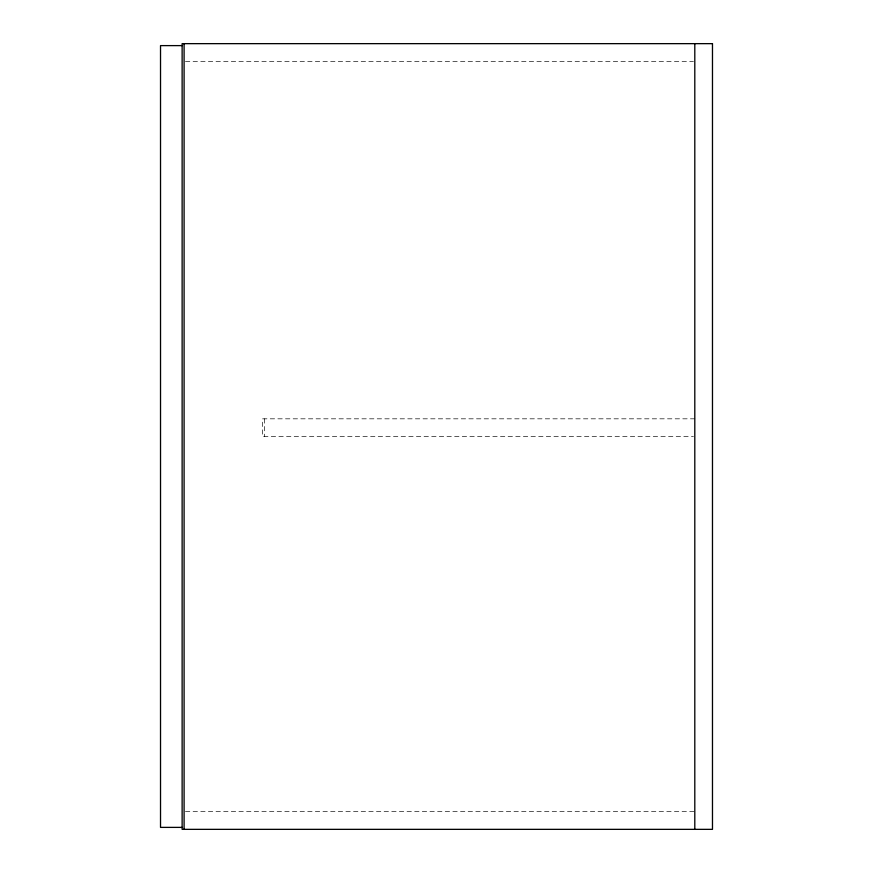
<?xml version="1.0" encoding="UTF-8"?>
<svg xmlns="http://www.w3.org/2000/svg" width="873" height="873" viewBox="0 0 873 873"><rect width="100%" height="100%" fill="white"/><g stroke="black" fill="none" stroke-linecap="round" stroke-linejoin="round"><path stroke-width="0.65" stroke-dasharray="4.37 3.27" d="M185.458 61.328L693.435 61.328M694.799 418.822L262.664 418.822L262.664 436.5L693.435 436.5M185.458 811.672L694.799 811.672M264.628 418.822L264.628 436.5"/><path stroke-width="1.31" d="M182.13 45.614L160.523 45.614L160.523 827.386L182.13 827.386M694.799 43.65L694.799 829.35M184.094 43.65L184.094 829.35M712.477 43.65L182.13 43.65L182.13 829.35L712.477 829.35L712.477 43.65"/></g></svg>
